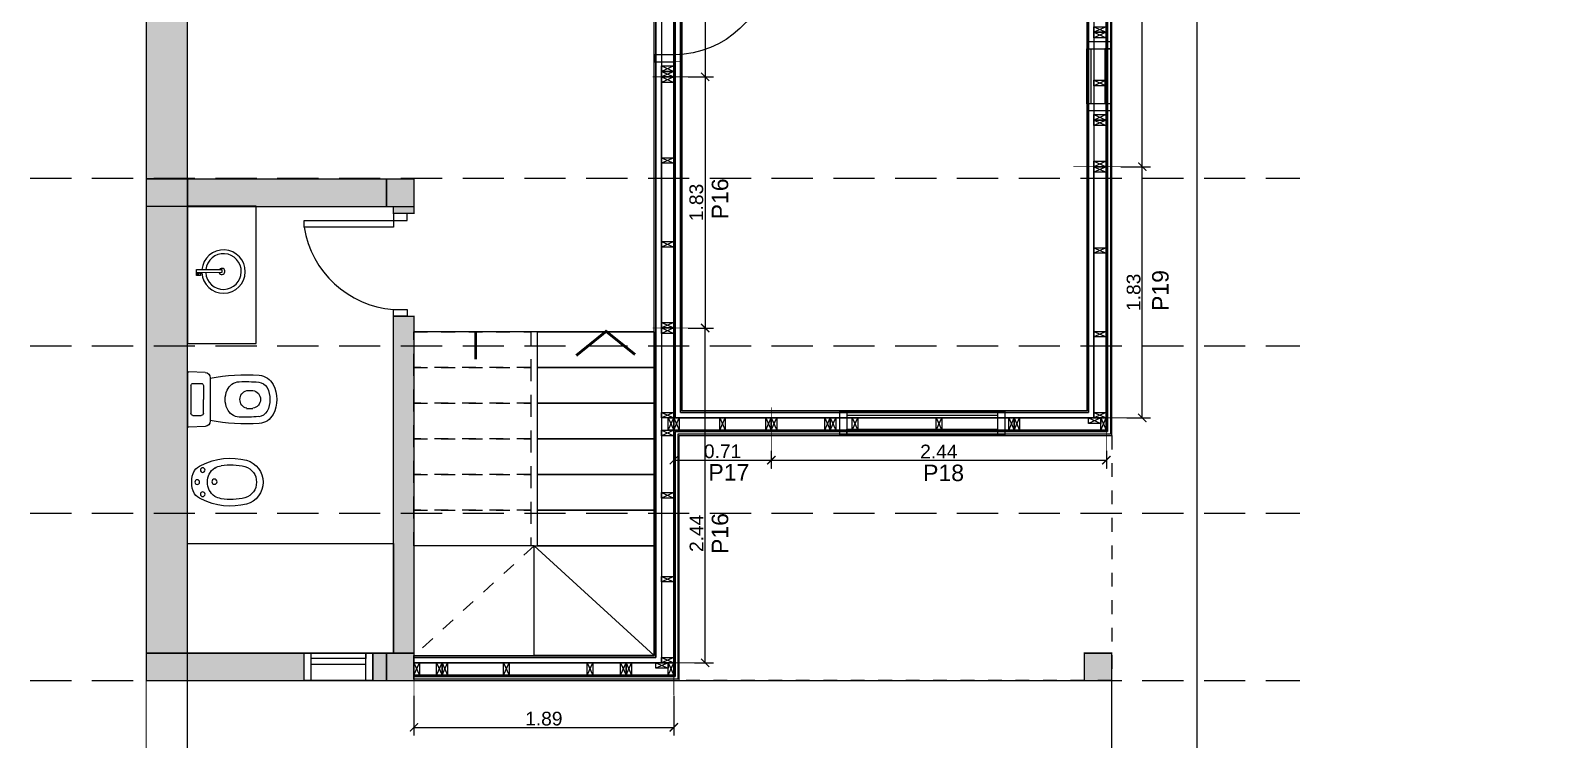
# Model space of a CAD drawing. Header units: millimetres. Extents: x 2924 to 3297, y 1496 to 1704.
# Drawn here: x 3250.46 to 3261.46, y 1618.09 to 1623.26 of the extents above; entities that cross this region are included whole.
import ezdxf

# ---------------------------------------------------------------- set-up
doc = ezdxf.new("R2010")
doc.units = ezdxf.units.MM
doc.header["$PDMODE"] = 35
doc.linetypes.add('CONTINUA', pattern=[200, 100, 100])
doc.linetypes.add('DASHED', pattern=[0.75, 0.5, -0.25])
doc.layers.get('Defpoints').update_dxf_attribs({"color": 230})
for name, color, linetype in [('P0-PROYECCION', 7, 'Continuous'), ('P1- OSB', 7, 'Continuous'), ('P1-CARPINTERIAS', 7, 'Continuous'), ('P1-COLUMNA HºAº', 7, 'Continuous'), ('P1-COTAS', 7, 'Continuous'), ('P1-DURLOK INTERIOR', 7, 'Continuous'), ('P1-ESTRUCTURAS', 7, 'Continuous'), ('P1-LISTON 2CM', 7, 'Continuous'), ('P1-LISTON 4CM', 7, 'Continuous'), ('P1-MAMPOSTERIA LADRILLO', 7, 'Continuous'), ('P1-MUROS', 7, 'Continuous'), ('P1-PANEL', 7, 'Continuous'), ('P1-PROYECCION', 7, 'Continuous'), ('P1-SANITARIOS', 7, 'Continuous'), ('P1-SOLADOS', 7, 'Continuous'), ('P1-SUPERBOARD', 7, 'Continuous'), ('P1-TEXTOS', 7, 'Continuous')]:
    doc.layers.add(name, color=color, linetype=linetype)
doc.styles.add('Arial02.5', font='arial.ttf', dxfattribs={"width": 0.8, "height": 0.025})
doc.styles.add('Arial10', font='arial.ttf', dxfattribs={"height": 0.1})
doc.dimstyles.new('COTA-1-50', dxfattribs={"dimtxt": 0.1, "dimasz": 0.06, "dimexe": 0.06, "dimexo": 0.15, "dimgap": 0.0125, "dimtad": 1, "dimzin": 0, "dimdsep": 46, "dimtxsty": 'Arial10', "dimblk1": 'ARCHTICK', "dimblk2": 'ARCHTICK', "dimsah": 1, "dimcen": 0.09, "dimclrd": 7, "dimclre": 7, "dimclrt": 7, "dimazin": 0, "dimtfac": 1, "dimtofl": 0, "dimtmove": 2, "dimatfit": 3, "dimldrblk": 'ARCHTICK', "dimfxl": 0, "dimtolj": 1, "dimtzin": 0, "dimarcsym": 0})

# ---------------------------------------------------------------- blocks, each defined once
blk = doc.blocks.new('A$C699B31DF')
at = {"color": 0}
for p, q in [((0.485, 0.359), (0.485, 0.045)), ((0.523, 0.399), (0.642, 0.404)), ((0.65, 0.396), (0.65, 0.008)), ((0.22, 0.267), (0.174, 0.267)), ((0.535, 0.303), (0.535, 0.202)), ((0.611, 0.318), (0.55, 0.318)), ((0.627, 0.303), (0.627, 0.101)), ((0.22, 0.137), (0.174, 0.137)), ((0.535, 0.101), (0.535, 0.202)), ((0.523, 0.005), (0.642, 0)), ((0.611, 0.086), (0.55, 0.086))]:
    blk.add_line(p, q, dxfattribs=at)
for centre, radius, start, end in [((0.138, 0.253), 0.125, 94.4928, 152.4143), ((0.228, -0.892), 1.274, 78.3437, 94.4928), ((0.228, -0.892), 1.224, 87.8575, 94.4928), ((0.269, 0.23), 0.101, 22.7679, 87.2928), ((0.525, 0.359), 0.04, 92.6026, 180), ((0.642, 0.396), 0.008, 0, 92.6026), ((0.235, 0.202), 0.235, 152.4143, 207.5857), ((0.235, 0.202), 0.185, 152.4143, 207.5857), ((0.138, 0.253), 0.075, 94.4928, 152.4143), ((0.184, 0.202), 0.0655, 98.137, 261.863), ((0.202, 0.202), 0.0671, 284.9254, 75.0746), ((0.202, 0.202), 0.174, 337.3386, 22.6614), ((0.55, 0.303), 0.0151, 90, 180), ((0.611, 0.303), 0.0151, 0, 90), ((0.138, 0.151), 0.075, 207.5857, 265.5072), ((0.269, 0.174), 0.101, 272.7072, 337.2321), ((0.138, 0.151), 0.125, 207.5857, 265.5072), ((0.228, 1.297), 1.274, 265.5072, 281.6563), ((0.228, 1.297), 1.224, 265.5072, 272.1425), ((0.525, 0.045), 0.04, 180, 267.3974), ((0.55, 0.101), 0.0151, 180, 270), ((0.611, 0.101), 0.0151, 270, 0), ((0.642, 0.008), 0.008, 267.3974, 0)]:
    blk.add_arc(centre, radius, start, end, dxfattribs=at)
blk = doc.blocks.new('A$C9e56f727')
at = {"color": 0}
for p, q in [((0.301, 0.069), (0.312, 0.085)), ((0.324, 0.053), (0.301, 0.069)), ((0.312, 0.085), (0.335, 0.069)), ((0.335, 0.069), (0.324, 0.053))]:
    blk.add_line(p, q, dxfattribs=at)
for points in [[(0.324, 0.053), (0.311, 0.034), (0.16, 0.138), (0.173, 0.157)], [(0.33, 0.062), (0.328, 0.059), (0.314, 0.069), (0.316, 0.072)]]:
    blk.add_lwpolyline(points, close=True, dxfattribs=at)
for centre, radius, start, end in [((0.158, 0.158), 0.158, 328.4255, 319.9745), ((0.158, 0.158), 0.13, 329.0576, 318.8141), ((0.167, 0.151), 0.0224, 348.282, 285.1805)]:
    blk.add_arc(centre, radius, start, end, dxfattribs=at)
blk = doc.blocks.new('A$Cc807aeb1')
at = {"color": 0}
for centre, radius in [((0.086, 0.44), 0.017), ((0.174, 0.48), 0.017), ((0.262, 0.44), 0.017), ((0.171, 0.354), 0.0189)]:
    blk.add_circle(centre, radius, dxfattribs=at)
for centre, radius, start, end in [((0.471, 0.236), 0.471, 153.1577, 194.2009), ((0.168, 0.4), 0.127, 128.1193, 157.7023), ((0.165, 0.372), 0.148, 86.2096, 120.184), ((0.184, 0.372), 0.148, 59.816, 93.7904), ((0.18, 0.4), 0.127, 22.2977, 51.8807), ((-0.122, 0.236), 0.471, 345.7991, 26.8423), ((0.2, 0.279), 0.148, 150.4552, 170.0091), ((0.174, 0.279), 0.127, 90, 144.912), ((0.174, 0.279), 0.127, 35.088, 90), ((0.149, 0.279), 0.148, 9.9909, 29.5448), ((0.471, 0.236), 0.423, 170.5935, 194.2009), ((-0.122, 0.236), 0.423, 345.7991, 9.4065), ((0.173, 0.165), 0.165, 195.7672, 270.493), ((0.173, 0.165), 0.117, 196.4302, 270.493), ((0.176, 0.165), 0.165, 269.507, 344.2328), ((0.176, 0.165), 0.117, 269.507, 343.5698)]:
    blk.add_arc(centre, radius, start, end, dxfattribs=at)
blk = doc.blocks.new('A$C43dd4c95')
at = {"color": 0}
blk.add_lwpolyline([(0.09, 0), (0.09, 2.345), (0, 2.345), (0, 0)], close=True, dxfattribs=at)
for points in [[(0.09, 2.345), (0.09, 2.305), (0, 2.305), (0, 2.345), (0.09, 2.345), (0, 2.305), (0, 2.345), (0.09, 2.305)], [(0.04, 2.215), (0, 2.215), (0, 2.305), (0.04, 2.305), (0.04, 2.215), (0, 2.305), (0.04, 2.305), (0, 2.215)], [(0.09, 2.215), (0.09, 2.175), (0, 2.175), (0, 2.215), (0.09, 2.215), (0, 2.175), (0, 2.215), (0.09, 2.175)], [(0.09, 2.175), (0.09, 2.135), (0, 2.135), (0, 2.175), (0.09, 2.175), (0, 2.135), (0, 2.175), (0.09, 2.135)], [(0.09, 2.135), (0.09, 2.095), (0, 2.095), (0, 2.135), (0.09, 2.135), (0, 2.095), (0, 2.135), (0.09, 2.095)], [(0.09, 1.235), (0.09, 1.195), (0, 1.195), (0, 1.235), (0.09, 1.235), (0, 1.195), (0, 1.235), (0.09, 1.195)], [(0.09, 1.195), (0.09, 1.155), (0, 1.155), (0, 1.195), (0.09, 1.195), (0, 1.155), (0, 1.195), (0.09, 1.155)], [(0.09, 1.065), (0.05, 1.065), (0.05, 1.155), (0.09, 1.155), (0.09, 1.065), (0.05, 1.155), (0.09, 1.155), (0.05, 1.065)], [(0.09, 1.065), (0.09, 1.025), (0, 1.025), (0, 1.065), (0.09, 1.065), (0, 1.025), (0, 1.065), (0.09, 1.025)], [(0.09, 1.02), (0.09, 0.98), (0, 0.98), (0, 1.02), (0.09, 1.02), (0, 0.98), (0, 1.02), (0.09, 0.98)], [(0.09, 0.98), (0.09, 0.94), (0, 0.94), (0, 0.98), (0.09, 0.98), (0, 0.94), (0, 0.98), (0.09, 0.94)], [(0.09, 0.08), (0.09, 0.04), (0, 0.04), (0, 0.08), (0.09, 0.08), (0, 0.04), (0, 0.08), (0.09, 0.04)], [(0.09, 0.04), (0.09, 0), (0, 0), (0, 0.04), (0.09, 0.04), (0, 0), (0, 0.04), (0.09, 0)]]:
    blk.add_lwpolyline(points, dxfattribs=at)
at = {"color": 8}
for points in [[(0.09, 1.85), (0.09, 1.81), (0, 1.81), (0, 1.85), (0.09, 1.85), (0, 1.81), (0, 1.85), (0.09, 1.81)], [(0.09, 0.63), (0.09, 0.59), (0, 0.59), (0, 0.63), (0.09, 0.63), (0, 0.59), (0, 0.63), (0.09, 0.59)]]:
    blk.add_lwpolyline(points, dxfattribs=at)
blk = doc.blocks.new('A$C5d69daeb')
at = {"color": 0}
blk.add_lwpolyline([(0.09, 1.83), (0.09, 0), (0, 0), (0, 1.83)], close=True, dxfattribs=at)
for points in [[(0.09, 1.83), (0.09, 1.79), (0, 1.79), (0, 1.83), (0.09, 1.83), (0, 1.79), (0, 1.83), (0.09, 1.79)], [(0.09, 1.24), (0.09, 1.2), (0, 1.2), (0, 1.24), (0.09, 1.24), (0, 1.2), (0, 1.24), (0.09, 1.2)], [(0.09, 0.63), (0.09, 0.59), (0, 0.59), (0, 0.63), (0.09, 0.63), (0, 0.59), (0, 0.63), (0.09, 0.59)], [(0.09, 0.04), (0.09, 0), (0, 0), (0, 0.04), (0.09, 0.04), (0, 0), (0, 0.04), (0.09, 0)]]:
    blk.add_lwpolyline(points, dxfattribs=at)
blk = doc.blocks.new('A$Cf0297c06')
at = {"color": 0}
for points in [[(0.09, 2.44), (0.09, 2.4), (0, 2.4), (0, 2.44), (0.09, 2.44), (0, 2.4), (0, 2.44), (0.09, 2.4)], [(0.09, 1.825), (0.09, 1.785), (0, 1.785), (0, 1.825), (0.09, 1.825), (0, 1.785), (0, 1.825), (0.09, 1.785)], [(0.05, 1.785), (0.09, 1.785), (0.09, 1.695), (0.05, 1.695), (0.05, 1.785), (0.09, 1.695), (0.05, 1.695), (0.09, 1.785)], [(0.09, 1.695), (0.09, 1.655), (0, 1.655), (0, 1.695), (0.09, 1.695), (0, 1.655), (0, 1.695), (0.09, 1.655)], [(0.09, 1.24), (0.09, 1.2), (0, 1.2), (0, 1.24), (0.09, 1.24), (0, 1.2), (0, 1.24), (0.09, 1.2)], [(0.09, 0.63), (0.09, 0.59), (0, 0.59), (0, 0.63), (0.09, 0.63), (0, 0.59), (0, 0.63), (0.09, 0.59)], [(0.09, 0.04), (0.09, 0), (0, 0), (0, 0.04), (0.09, 0.04), (0, 0), (0, 0.04), (0.09, 0)]]:
    blk.add_lwpolyline(points, dxfattribs=at)
blk.add_lwpolyline([(0.09, 0), (0.09, 2.44), (0, 2.44), (0, 0)], close=True, dxfattribs=at)
blk = doc.blocks.new('A$C3da6a753')
at = {"color": 0}
for points in [[(0, 0.09), (0.04, 0.09), (0.04, 0), (0, 0), (0, 0.09), (0.04, 0), (0, 0), (0.04, 0.09)], [(0.335, 0.09), (0.375, 0.09), (0.375, 0), (0.335, 0), (0.335, 0.09), (0.375, 0), (0.335, 0), (0.375, 0.09)], [(0.67, 0.09), (0.71, 0.09), (0.71, 0), (0.67, 0), (0.67, 0.09), (0.71, 0), (0.67, 0), (0.71, 0.09)]]:
    blk.add_lwpolyline(points, dxfattribs=at)
blk.add_lwpolyline([(0, 0.09), (0.71, 0.09), (0.71, 0), (0, 0)], close=True, dxfattribs=at)
blk = doc.blocks.new('A$C9cc9e96f')
at = {"color": 0}
for points in [[(0, 0.09), (0.04, 0.09), (0.04, 0), (0, 0), (0, 0.09), (0.04, 0), (0, 0), (0.04, 0.09)], [(0.39, 0.09), (0.43, 0.09), (0.43, 0), (0.39, 0), (0.39, 0.09), (0.43, 0), (0.39, 0), (0.43, 0.09)], [(0.43, 0.09), (0.47, 0.09), (0.47, 0), (0.43, 0), (0.43, 0.09), (0.47, 0), (0.43, 0), (0.47, 0.09)], [(1.729, 0.09), (1.769, 0.09), (1.769, 0), (1.729, 0), (1.729, 0.09), (1.769, 0), (1.729, 0), (1.769, 0.09)], [(1.769, 0.09), (1.809, 0.09), (1.809, 0), (1.769, 0), (1.769, 0.09), (1.809, 0), (1.769, 0), (1.809, 0.09)], [(2.4, 0.09), (2.4, 0.05), (2.31, 0.05), (2.31, 0.09), (2.4, 0.09), (2.31, 0.05), (2.31, 0.09), (2.4, 0.05)], [(2.4, 0.09), (2.44, 0.09), (2.44, 0), (2.4, 0), (2.4, 0.09), (2.44, 0), (2.4, 0), (2.44, 0.09)]]:
    blk.add_lwpolyline(points, dxfattribs=at)
blk.add_lwpolyline([(0, 0.09), (2.44, 0.09), (2.44, 0), (0, 0)], close=True, dxfattribs=at)
at = {"color": 8}
for points in [[(0.59, 0.09), (0.63, 0.09), (0.63, 0), (0.59, 0), (0.59, 0.09), (0.63, 0), (0.59, 0), (0.63, 0.09)], [(1.202, 0.09), (1.242, 0.09), (1.242, 0), (1.202, 0), (1.202, 0.09), (1.242, 0), (1.202, 0), (1.242, 0.09)]]:
    blk.add_lwpolyline(points, dxfattribs=at)
blk = doc.blocks.new('A$Ce3189523')
at = {"color": 0}
blk.add_lwpolyline([(0, 0), (0, 1.83), (0.09, 1.83), (0.09, 0)], close=True, dxfattribs=at)
for points in [[(0.09, 1.83), (0.09, 1.79), (0, 1.79), (0, 1.83), (0.09, 1.83), (0, 1.79), (0, 1.83), (0.09, 1.79)], [(0.09, 1.24), (0.09, 1.2), (0, 1.2), (0, 1.24), (0.09, 1.24), (0, 1.2), (0, 1.24), (0.09, 1.2)], [(0.09, 0.63), (0.09, 0.59), (0, 0.59), (0, 0.63), (0.09, 0.63), (0, 0.59), (0, 0.63), (0.09, 0.59)], [(0.09, 0.04), (0.09, 0), (0, 0), (0, 0.04), (0.09, 0.04), (0, 0), (0, 0.04), (0.09, 0)]]:
    blk.add_lwpolyline(points, dxfattribs=at)
blk = doc.blocks.new('A$C49294ef6')
at = {"color": 0}
for points in [[(0.09, 2.44), (0.09, 2.4), (0, 2.4), (0, 2.44), (0.09, 2.44), (0, 2.4), (0, 2.44), (0.09, 2.4)], [(0.09, 1.85), (0.09, 1.81), (0, 1.81), (0, 1.85), (0.09, 1.85), (0, 1.81), (0, 1.85), (0.09, 1.81)], [(0.04, 1.72), (0, 1.72), (0, 1.81), (0.04, 1.81), (0.04, 1.72), (0, 1.81), (0.04, 1.81), (0, 1.72)], [(0.09, 1.72), (0.09, 1.68), (0, 1.68), (0, 1.72), (0.09, 1.72), (0, 1.68), (0, 1.72), (0.09, 1.68)], [(0.09, 1.24), (0.09, 1.2), (0, 1.2), (0, 1.24), (0.09, 1.24), (0, 1.2), (0, 1.24), (0.09, 1.2)], [(0.09, 1.02), (0.09, 0.98), (0, 0.98), (0, 1.02), (0.09, 1.02), (0, 0.98), (0, 1.02), (0.09, 0.98)], [(0.09, 0.98), (0.09, 0.94), (0, 0.94), (0, 0.98), (0.09, 0.98), (0, 0.94), (0, 0.98), (0.09, 0.94)], [(0.09, 0.38), (0.09, 0.34), (0, 0.34), (0, 0.38), (0.09, 0.38), (0, 0.34), (0, 0.38), (0.09, 0.34)], [(0.09, 0.34), (0.09, 0.3), (0, 0.3), (0, 0.34), (0.09, 0.34), (0, 0.3), (0, 0.34), (0.09, 0.3)], [(0.09, 0.04), (0.09, 0), (0, 0), (0, 0.04), (0.09, 0.04), (0, 0), (0, 0.04), (0.09, 0)]]:
    blk.add_lwpolyline(points, dxfattribs=at)
blk.add_lwpolyline([(0, 2.44), (0, 0), (0.09, 0), (0.09, 2.44)], close=True, dxfattribs=at)
at = {"color": 8}
blk.add_lwpolyline([(0.09, 0.63), (0.09, 0.59), (0, 0.59), (0, 0.63), (0.09, 0.63), (0, 0.59), (0, 0.63), (0.09, 0.59)], dxfattribs=at)
blk = doc.blocks.new('A$Cdd1353d3')
at = {"color": 0}
for points in [[(0, 0.09), (0.04, 0.09), (0.04, 0), (0, 0), (0, 0.09), (0.04, 0), (0, 0), (0.04, 0.09)], [(0.165, 0.09), (0.205, 0.09), (0.205, 0), (0.165, 0), (0.165, 0.09), (0.205, 0), (0.165, 0), (0.205, 0.09)], [(0.205, 0.09), (0.245, 0.09), (0.245, 0), (0.205, 0), (0.205, 0.09), (0.245, 0), (0.205, 0), (0.245, 0.09)], [(1.505, 0.09), (1.545, 0.09), (1.545, 0), (1.505, 0), (1.505, 0.09), (1.545, 0), (1.505, 0), (1.545, 0.09)], [(1.545, 0.09), (1.585, 0.09), (1.585, 0), (1.545, 0), (1.545, 0.09), (1.585, 0), (1.545, 0), (1.585, 0.09)], [(1.8525, 0.09), (1.8525, 0.05), (1.7625, 0.05), (1.7625, 0.09), (1.8525, 0.09), (1.7625, 0.05), (1.7625, 0.09), (1.8525, 0.05)], [(1.8525, 0.09), (1.8925, 0.09), (1.8925, 0), (1.8525, 0), (1.8525, 0.09), (1.8925, 0), (1.8525, 0), (1.8925, 0.09)]]:
    blk.add_lwpolyline(points, dxfattribs=at)
blk.add_lwpolyline([(0, 0.09), (1.8925, 0.09), (1.8925, 0), (0, 0)], close=True, dxfattribs=at)
at = {"color": 8}
for points in [[(0.6525, 0.09), (0.6925, 0.09), (0.6925, 0), (0.6525, 0), (0.6525, 0.09), (0.6925, 0), (0.6525, 0), (0.6925, 0.09)], [(1.2625, 0.09), (1.3025, 0.09), (1.3025, 0), (1.2625, 0), (1.2625, 0.09), (1.3025, 0), (1.2625, 0), (1.3025, 0.09)]]:
    blk.add_lwpolyline(points, dxfattribs=at)
blk = doc.blocks.new('_ARCHTICK')
at = {"color": 0, "linetype": 'ByBlock', "const_width": 0.15}
blk.add_lwpolyline([(-0.5, -0.5), (0.5, 0.5)], dxfattribs=at)
blk = doc.blocks.new('*D124')
at = {"layer": 'Defpoints', "color": 0, "transparency": 16777216}
for p in [(3253.256, 1618.561), (3255.149, 1618.561), (3255.149, 1618.181)]:
    blk.add_point(p, dxfattribs=at)
at = {"layer": 'P1-COTAS', "color": 7, "lineweight": -2, "transparency": 16777216}
for p, q in [((3253.256, 1618.411), (3253.256, 1618.121)), ((3255.149, 1618.411), (3255.149, 1618.121)), ((3253.256, 1618.181), (3255.149, 1618.181))]:
    blk.add_line(p, q, dxfattribs=at)
at = {"layer": 'P1-COTAS', "color": 7, "lineweight": -2, "transparency": 16777216, "xscale": 0.06, "yscale": 0.06, "zscale": 0.06, "rotation": 180}
blk.add_blockref('_ARCHTICK', (3253.256, 1618.181), dxfattribs=at)
at = {"layer": 'P1-COTAS', "color": 7, "lineweight": -2, "transparency": 16777216, "xscale": 0.06, "yscale": 0.06, "zscale": 0.06}
blk.add_blockref('_ARCHTICK', (3255.149, 1618.181), dxfattribs=at)
at = {"layer": 'P1-COTAS', "color": 7, "transparency": 16777216, "insert": (3254.202, 1618.244), "char_height": 0.1, "attachment_point": 5, "style": 'Arial10'}
blk.add_mtext('\\A1;1.89', dxfattribs=at)
blk = doc.blocks.new('*D125')
at = {"layer": 'Defpoints', "color": 0, "transparency": 16777216}
for p in [(3255.149, 1621.091), (3255.377, 1621.091), (3255.149, 1618.651)]:
    blk.add_point(p, dxfattribs=at)
at = {"layer": 'P1-COTAS', "color": 7, "lineweight": -2, "transparency": 16777216}
for p, q in [((3255.299, 1621.091), (3255.437, 1621.091)), ((3255.377, 1618.651), (3255.377, 1621.091)), ((3255.299, 1618.651), (3255.437, 1618.651))]:
    blk.add_line(p, q, dxfattribs=at)
at = {"layer": 'P1-COTAS', "color": 7, "lineweight": -2, "transparency": 16777216, "xscale": 0.06, "yscale": 0.06, "zscale": 0.06}
for p, rotation in [((3255.377, 1621.091), 90), ((3255.377, 1618.651), 270)]:
    blk.add_blockref('_ARCHTICK', p, dxfattribs=dict(at, rotation=rotation))
at = {"layer": 'P1-COTAS', "color": 7, "transparency": 16777216, "insert": (3255.314, 1619.595), "char_height": 0.1, "attachment_point": 5, "rotation": 90, "style": 'Arial10'}
blk.add_mtext('\\A1;2.44', dxfattribs=at)
blk = doc.blocks.new('*D126')
at = {"layer": 'Defpoints', "color": 0, "transparency": 16777216}
for p in [(3255.149, 1620.346), (3255.859, 1620.346), (3255.859, 1620.128)]:
    blk.add_point(p, dxfattribs=at)
at = {"layer": 'P1-COTAS', "color": 7, "lineweight": -2, "transparency": 16777216}
for p, q in [((3255.149, 1620.196), (3255.149, 1620.068)), ((3255.859, 1620.196), (3255.859, 1620.068)), ((3255.149, 1620.128), (3255.859, 1620.128))]:
    blk.add_line(p, q, dxfattribs=at)
at = {"layer": 'P1-COTAS', "color": 7, "lineweight": -2, "transparency": 16777216, "xscale": 0.06, "yscale": 0.06, "zscale": 0.06, "rotation": 180}
blk.add_blockref('_ARCHTICK', (3255.149, 1620.128), dxfattribs=at)
at = {"layer": 'P1-COTAS', "color": 7, "lineweight": -2, "transparency": 16777216, "xscale": 0.06, "yscale": 0.06, "zscale": 0.06}
blk.add_blockref('_ARCHTICK', (3255.859, 1620.128), dxfattribs=at)
at = {"layer": 'P1-COTAS', "color": 7, "transparency": 16777216, "insert": (3255.504, 1620.192), "char_height": 0.1, "attachment_point": 5, "style": 'Arial10'}
blk.add_mtext('\\A1;0.71', dxfattribs=at)
blk = doc.blocks.new('*D114')
at = {"layer": 'Defpoints', "color": 0, "transparency": 16777216}
for p in [(3255.859, 1620.346), (3258.299, 1620.346), (3258.299, 1620.128)]:
    blk.add_point(p, dxfattribs=at)
at = {"layer": 'P1-COTAS', "color": 7, "lineweight": -2, "transparency": 16777216}
for p, q in [((3255.859, 1620.196), (3255.859, 1620.068)), ((3258.299, 1620.196), (3258.299, 1620.068)), ((3255.859, 1620.128), (3258.299, 1620.128))]:
    blk.add_line(p, q, dxfattribs=at)
at = {"layer": 'P1-COTAS', "color": 7, "lineweight": -2, "transparency": 16777216, "xscale": 0.06, "yscale": 0.06, "zscale": 0.06, "rotation": 180}
blk.add_blockref('_ARCHTICK', (3255.859, 1620.128), dxfattribs=at)
at = {"layer": 'P1-COTAS', "color": 7, "lineweight": -2, "transparency": 16777216, "xscale": 0.06, "yscale": 0.06, "zscale": 0.06}
blk.add_blockref('_ARCHTICK', (3258.299, 1620.128), dxfattribs=at)
at = {"layer": 'P1-COTAS', "color": 7, "transparency": 16777216, "insert": (3257.079, 1620.191), "char_height": 0.1, "attachment_point": 5, "style": 'Arial10'}
blk.add_mtext('\\A1;2.44', dxfattribs=at)
blk = doc.blocks.new('*D115')
at = {"layer": 'Defpoints', "color": 0, "transparency": 16777216}
for p in [(3258.254, 1622.266), (3258.561, 1622.266), (3258.299, 1620.436)]:
    blk.add_point(p, dxfattribs=at)
at = {"layer": 'P1-COTAS', "color": 7, "lineweight": -2, "transparency": 16777216}
for p, q in [((3258.404, 1622.266), (3258.621, 1622.266)), ((3258.561, 1620.436), (3258.561, 1622.266)), ((3258.449, 1620.436), (3258.621, 1620.436))]:
    blk.add_line(p, q, dxfattribs=at)
at = {"layer": 'P1-COTAS', "color": 7, "lineweight": -2, "transparency": 16777216, "xscale": 0.06, "yscale": 0.06, "zscale": 0.06}
for p, rotation in [((3258.561, 1622.266), 90), ((3258.561, 1620.436), 270)]:
    blk.add_blockref('_ARCHTICK', p, dxfattribs=dict(at, rotation=rotation))
at = {"layer": 'P1-COTAS', "color": 7, "transparency": 16777216, "insert": (3258.498, 1621.351), "char_height": 0.1, "attachment_point": 5, "rotation": 90, "style": 'Arial10'}
blk.add_mtext('\\A1;1.83', dxfattribs=at)
blk = doc.blocks.new('*D116')
at = {"layer": 'Defpoints', "color": 0, "transparency": 16777216}
for p in [(3258.254, 1624.706), (3258.561, 1624.706), (3258.254, 1622.266)]:
    blk.add_point(p, dxfattribs=at)
at = {"layer": 'P1-COTAS', "color": 7, "lineweight": -2, "transparency": 16777216}
for p, q in [((3258.404, 1624.706), (3258.621, 1624.706)), ((3258.561, 1622.266), (3258.561, 1624.706)), ((3258.404, 1622.266), (3258.621, 1622.266))]:
    blk.add_line(p, q, dxfattribs=at)
at = {"layer": 'P1-COTAS', "color": 7, "lineweight": -2, "transparency": 16777216, "xscale": 0.06, "yscale": 0.06, "zscale": 0.06}
for p, rotation in [((3258.561, 1624.706), 90), ((3258.561, 1622.266), 270)]:
    blk.add_blockref('_ARCHTICK', p, dxfattribs=dict(at, rotation=rotation))
at = {"layer": 'P1-COTAS', "color": 7, "transparency": 16777216, "insert": (3258.499, 1623.486), "char_height": 0.1, "attachment_point": 5, "rotation": 90, "style": 'Arial10'}
blk.add_mtext('\\A1;2.44', dxfattribs=at)
blk = doc.blocks.new('*D135')
at = {"layer": 'Defpoints', "color": 0, "transparency": 16777216}
for p in [(3255.104, 1625.266), (3255.104, 1622.921), (3255.377, 1622.921)]:
    blk.add_point(p, dxfattribs=at)
at = {"layer": 'P1-COTAS', "color": 7, "lineweight": -2, "transparency": 16777216}
for p, q in [((3255.254, 1625.266), (3255.437, 1625.266)), ((3255.377, 1625.266), (3255.377, 1622.921)), ((3255.254, 1622.921), (3255.437, 1622.921))]:
    blk.add_line(p, q, dxfattribs=at)
at = {"layer": 'P1-COTAS', "color": 7, "lineweight": -2, "transparency": 16777216, "xscale": 0.06, "yscale": 0.06, "zscale": 0.06}
for p, rotation in [((3255.377, 1625.266), 90), ((3255.377, 1622.921), 270)]:
    blk.add_blockref('_ARCHTICK', p, dxfattribs=dict(at, rotation=rotation))
at = {"layer": 'P1-COTAS', "color": 7, "transparency": 16777216, "insert": (3255.313, 1624.527), "char_height": 0.1, "attachment_point": 5, "rotation": 90, "style": 'Arial10'}
blk.add_mtext('\\A1;2.34', dxfattribs=at)
blk = doc.blocks.new('*D136')
at = {"layer": 'Defpoints', "color": 0, "transparency": 16777216}
for p in [(3255.104, 1622.921), (3255.104, 1621.091), (3255.377, 1621.091)]:
    blk.add_point(p, dxfattribs=at)
at = {"layer": 'P1-COTAS', "color": 7, "lineweight": -2, "transparency": 16777216}
for p, q in [((3255.254, 1622.921), (3255.437, 1622.921)), ((3255.377, 1622.921), (3255.377, 1621.091)), ((3255.254, 1621.091), (3255.437, 1621.091))]:
    blk.add_line(p, q, dxfattribs=at)
at = {"layer": 'P1-COTAS', "color": 7, "lineweight": -2, "transparency": 16777216, "xscale": 0.06, "yscale": 0.06, "zscale": 0.06}
for p, rotation in [((3255.377, 1622.921), 90), ((3255.377, 1621.091), 270)]:
    blk.add_blockref('_ARCHTICK', p, dxfattribs=dict(at, rotation=rotation))
at = {"layer": 'P1-COTAS', "color": 7, "transparency": 16777216, "insert": (3255.313, 1622.006), "char_height": 0.1, "attachment_point": 5, "rotation": 90, "style": 'Arial10'}
blk.add_mtext('\\A1;1.83', dxfattribs=at)

msp = doc.modelspace()

# ---------------------------------------------------------------- hatches: boundary and pattern name
at = {"layer": 'P1-COLUMNA HºAº'}
h = msp.add_hatch(color=8, dxfattribs=at)
h.dxf.hatch_style = 1
h.paths.add_polyline_path([(3251.6061, 1622.1781), (3251.6061, 1621.9781), (3251.3061, 1621.9781), (3251.3061, 1622.1781)])
h = msp.add_hatch(color=8, dxfattribs=at)
h.dxf.hatch_style = 1
h.paths.add_polyline_path([(3253.0561, 1622.1761), (3253.2561, 1622.1761), (3253.2561, 1621.9761), (3253.0561, 1621.9761)])
h = msp.add_hatch(color=8, dxfattribs=at)
h.dxf.hatch_style = 1
h.paths.add_polyline_path([(3251.6061, 1618.7216), (3251.6061, 1618.5216), (3251.3061, 1618.5216), (3251.3061, 1618.7216)])
h = msp.add_hatch(color=8, dxfattribs=at)
h.dxf.hatch_style = 1
h.paths.add_polyline_path([(3253.0562, 1618.5216), (3253.2562, 1618.5216), (3253.2562, 1618.7216), (3253.0561, 1618.7216)])
h = msp.add_hatch(color=8, dxfattribs=at)
h.dxf.hatch_style = 1
h.paths.add_polyline_path([(3258.138, 1618.7216), (3258.338, 1618.7216), (3258.338, 1618.5216), (3258.138, 1618.5216)])
at = {"layer": 'P1-MAMPOSTERIA LADRILLO', "true_color": 0xcc2427}
h = msp.add_hatch(color=242, dxfattribs=at)
h.dxf.hatch_style = 1
h.paths.add_polyline_path([(3251.3062, 1618.5216), (3251.3061, 1628.3646), (3251.6062, 1628.3646), (3251.6062, 1618.5216)])
h = msp.add_hatch(color=242, dxfattribs=at)
h.dxf.hatch_style = 1
h.paths.add_polyline_path([(3251.6069, 1621.9761), (3253.0561, 1621.9761), (3253.0561, 1622.1761), (3251.6069, 1622.1761)])
h = msp.add_hatch(color=242, dxfattribs=at)
h.dxf.hatch_style = 1
h.paths.add_polyline_path([(3253.1061, 1621.9261), (3253.2561, 1621.9261), (3253.2561, 1621.9761), (3253.1061, 1621.9761)])
h = msp.add_hatch(color=242, dxfattribs=at)
h.dxf.hatch_style = 1
h.paths.add_polyline_path([(3253.2562, 1618.5216), (3252.9561, 1618.5216), (3252.9561, 1618.7216), (3253.1062, 1618.7216), (3253.1061, 1621.1761), (3253.2562, 1621.1761)])
h = msp.add_hatch(color=242, dxfattribs=at)
h.dxf.hatch_style = 1
h.paths.add_polyline_path([(3251.6062, 1618.5216), (3252.4561, 1618.5216), (3252.4561, 1618.7216), (3251.6061, 1618.7216)])

# ---------------------------------------------------------------- linework, layer by layer
at = {"layer": 'P0-PROYECCION', "linetype": 'CONTINUA', "ltscale": 0.3, "const_width": 0.01}
msp.add_lwpolyline([(3255.1882, 1618.5216), (3258.3379, 1618.5216), (3258.3379, 1612.5216), (3258.3379, 1612.5216), (3251.6057, 1612.5216)], dxfattribs=at)
at = {"layer": 'P1- OSB'}
for points in [[(3253.2562, 1618.5516), (3253.2562, 1618.5611), (3255.1487, 1618.5611), (3255.1487, 1620.3461), (3258.2987, 1620.3461), (3258.2986, 1628.3211), (3251.6061, 1628.3211), (3251.6062, 1628.3306), (3258.3082, 1628.3306), (3258.3082, 1620.3366), (3255.1582, 1620.3366), (3255.1582, 1618.5516)], [(3255.1582, 1620.4361), (3255.1487, 1620.4361), (3255.1487, 1623.9861), (3258.2087, 1623.9861), (3258.2087, 1623.9766), (3255.1582, 1623.9766)]]:
    msp.add_lwpolyline(points, close=True, dxfattribs=at)
at = {"layer": 'P1-CARPINTERIAS', "color": 8, "linetype": 'CONTINUA'}
for points in [[(3255.8565, 1623.7313), (3255.8565, 1623.7811), (3255.0065, 1623.7811), (3255.0065, 1623.8311), (3255.1565, 1623.8311), (3255.1565, 1623.7311), (3255.8565, 1623.7313, -0.3805687), (3255.1565, 1623.0811), (3255.0065, 1623.0811), (3255.0065, 1623.0311), (3255.1565, 1623.0311), (3255.1565, 1623.0811)], [(3252.4561, 1621.8256), (3252.4561, 1621.8755), (3253.2061, 1621.8755), (3253.2061, 1621.9255), (3253.1061, 1621.9255), (3253.1061, 1621.8255), (3252.4561, 1621.8256, 0.3456514), (3253.1061, 1621.2261), (3253.2061, 1621.2261), (3253.2061, 1621.1761), (3253.1061, 1621.1761), (3253.1061, 1621.2261)]]:
    msp.add_lwpolyline(points, format="xyb", dxfattribs=at)
at = {"layer": 'P1-CARPINTERIAS', "linetype": 'CONTINUA'}
for points in [[(3258.3381, 1622.6756), (3258.3381, 1623.1756), (3258.1562, 1623.1756), (3258.1561, 1622.6756), (3258.3381, 1622.6756), (3258.3381, 1622.7256), (3258.1562, 1622.7256), (3258.1562, 1623.1256), (3258.3381, 1623.1256), (3258.2881, 1623.1256), (3258.2881, 1622.7256), (3258.1881, 1622.7256), (3258.1881, 1623.1256)], [(3257.5593, 1620.3066), (3256.3587, 1620.3066), (3256.3587, 1620.4886), (3257.5587, 1620.4886), (3257.5593, 1620.3066), (3257.5087, 1620.3066), (3257.5087, 1620.4886), (3256.4093, 1620.4886), (3256.4093, 1620.3066), (3256.4093, 1620.3546), (3257.5087, 1620.3546), (3257.5087, 1620.4546), (3256.4093, 1620.4546)]]:
    msp.add_lwpolyline(points, dxfattribs=at)
at = {"layer": 'P1-CARPINTERIAS', "color": 0, "linetype": 'CONTINUA'}
msp.add_lwpolyline([(3252.4562, 1618.7216), (3252.9562, 1618.7216), (3252.9562, 1618.5216), (3252.4562, 1618.5216), (3252.4562, 1618.7216), (3252.5062, 1618.7216), (3252.5062, 1618.5216), (3252.9062, 1618.5216), (3252.9062, 1618.7216), (3252.9062, 1618.6816), (3252.5062, 1618.6816), (3252.5062, 1618.6416), (3252.9062, 1618.6416)], dxfattribs=at)
at = {"layer": 'P1-COLUMNA HºAº', "const_width": 0.01}
for points in [[(3251.6061, 1622.1781), (3251.6061, 1621.9781), (3251.3061, 1621.9781), (3251.3061, 1622.1781)], [(3253.0561, 1622.1761), (3253.2561, 1622.1761), (3253.2561, 1621.9761), (3253.0561, 1621.9761)], [(3251.6061, 1618.7216), (3251.6061, 1618.5216), (3251.3061, 1618.5216), (3251.3061, 1618.7216)], [(3253.0562, 1618.5216), (3253.2562, 1618.5216), (3253.2562, 1618.7216), (3253.0561, 1618.7216)], [(3258.138, 1618.7216), (3258.338, 1618.7216), (3258.338, 1618.5216), (3258.138, 1618.5216)]]:
    msp.add_lwpolyline(points, close=True, dxfattribs=at)
at = {"layer": 'P1-DURLOK INTERIOR'}
for points in [[(3253.2562, 1618.6911), (3253.2562, 1618.7036), (3255.0062, 1618.7036), (3255.0062, 1625.1236), (3253.881, 1625.1236), (3253.881, 1623.9336), (3251.6061, 1623.9336), (3251.6061, 1623.9461), (3253.8685, 1623.9461), (3253.8685, 1625.1361), (3255.0187, 1625.1361), (3255.0187, 1618.6911)], [(3258.1687, 1623.9766), (3258.1687, 1620.4761), (3255.1982, 1620.4761), (3255.1982, 1623.9766)], [(3258.1562, 1623.9641), (3258.1562, 1620.4886), (3255.2107, 1620.4886), (3255.2107, 1623.9641)]]:
    msp.add_lwpolyline(points, close=True, dxfattribs=at)
at = {"layer": 'P1-ESTRUCTURAS', "color": 8, "linetype": 'DASHED', "ltscale": 0.6}
for points in [[(3250.461, 1622.1821), (3259.7088, 1622.1821)], [(3250.461, 1620.9621), (3259.7088, 1620.9621)], [(3250.461, 1619.7421), (3259.7088, 1619.7421)], [(3250.461, 1618.5216), (3259.7088, 1618.5216)]]:
    msp.add_lwpolyline(points, dxfattribs=at)
at = {"layer": 'P1-LISTON 2CM'}
msp.add_lwpolyline([(3253.2562, 1618.5316), (3253.2562, 1618.5516), (3255.1582, 1618.5516), (3255.1582, 1620.3366), (3258.3082, 1620.3366), (3258.3082, 1628.3306), (3251.6061, 1628.3306), (3251.6062, 1628.3506), (3258.3282, 1628.3506), (3258.3282, 1620.3166), (3255.1782, 1620.3166), (3255.1782, 1618.5316)], close=True, dxfattribs=at)
at = {"layer": 'P1-LISTON 4CM'}
for points in [[(3253.2562, 1618.6511), (3253.2562, 1618.6911), (3255.0187, 1618.6911), (3255.0187, 1625.1361), (3255.0587, 1625.1361), (3255.0587, 1618.6511)], [(3255.1582, 1620.4361), (3255.1582, 1623.9766), (3255.1982, 1623.9766), (3255.1982, 1620.4761), (3258.1687, 1620.4761), (3258.1687, 1623.9766), (3258.2087, 1623.9766), (3258.2087, 1620.4361)]]:
    msp.add_lwpolyline(points, close=True, dxfattribs=at)
at = {"layer": 'P1-MAMPOSTERIA LADRILLO'}
for points, const_width in [([(3251.3062, 1618.5216), (3251.3061, 1628.3646), (3251.6062, 1628.3646), (3251.6062, 1618.5216)], 0.01), ([(3253.1061, 1621.9261), (3253.2561, 1621.9261), (3253.2561, 1621.9761), (3253.1061, 1621.9761)], 0.01), ([(3253.2562, 1618.5216), (3252.9561, 1618.5216), (3252.9561, 1618.7216), (3253.1062, 1618.7216), (3253.1061, 1621.1761), (3253.2562, 1621.1761)], 0.01), ([(3251.6057, 1618.5216), (3251.3061, 1618.5216), (3251.3061, 1612.5216), (3251.6057, 1612.5216)], 0.008)]:
    msp.add_lwpolyline(points, close=True, dxfattribs=dict(at, const_width=const_width))
at = {"layer": 'P1-MAMPOSTERIA LADRILLO', "color": 5, "const_width": 0.006}
for points in [[(3254.9937, 1622.9211), (3255.36, 1622.9211)], [(3258.0584, 1622.2661), (3258.555, 1622.2661)], [(3254.9937, 1621.0911), (3255.36, 1621.0911)], [(3255.1487, 1620.0627), (3255.1487, 1620.5124)], [(3255.8587, 1620.0627), (3255.8587, 1620.5124)], [(3258.2987, 1620.0627), (3258.2987, 1620.5124)], [(3258.1589, 1620.4361), (3258.555, 1620.4361)], [(3253.2562, 1618.399), (3253.2562, 1618.7274)], [(3255.1487, 1618.4143), (3255.1487, 1618.7274)], [(3255.008, 1618.6511), (3255.3368, 1618.6511)]]:
    msp.add_lwpolyline(points, dxfattribs=at)
at = {"layer": 'P1-MAMPOSTERIA LADRILLO', "const_width": 0.01}
for points in [[(3251.6069, 1621.9761), (3253.0561, 1621.9761), (3253.0561, 1622.1761), (3251.6069, 1622.1761), (3251.6069, 1621.9761)], [(3251.6062, 1618.5216), (3252.4561, 1618.5216), (3252.4561, 1618.7216), (3251.6061, 1618.7216), (3251.6062, 1618.5216)]]:
    msp.add_lwpolyline(points, dxfattribs=at)
at = {"layer": 'P1-MUROS', "const_width": 0.005}
for points in [[(3258.3381, 1624.8161), (3258.3382, 1623.1756), (3258.1562, 1623.1756), (3258.1561, 1624.8161)], [(3256.3587, 1620.4911), (3256.3587, 1620.3066), (3255.1882, 1620.3066), (3255.1882, 1618.5216), (3253.2562, 1618.5216), (3253.2562, 1618.7036), (3255.0062, 1618.7036), (3255.0065, 1623.0311), (3255.2107, 1623.0311), (3255.2107, 1620.4886)], [(3258.3381, 1622.6756), (3258.1561, 1622.6756), (3258.1561, 1620.4886), (3257.5587, 1620.4886), (3257.5587, 1620.3066), (3258.3381, 1620.3066)]]:
    msp.add_lwpolyline(points, close=True, dxfattribs=at)
at = {"layer": 'P1-MUROS', "linetype": 'DASHED', "ltscale": 0.2}
for points in [[(3253.2553, 1620.8036), (3253.2553, 1621.0636), (3254.1062, 1621.0636), (3254.1062, 1620.8036)], [(3253.2553, 1620.5436), (3253.2553, 1620.8036), (3254.1062, 1620.8036), (3254.1062, 1620.5436)], [(3253.2553, 1620.2836), (3253.2553, 1620.5436), (3254.1062, 1620.5436), (3254.1062, 1620.2836)], [(3253.2553, 1620.0236), (3253.2553, 1620.2836), (3254.1062, 1620.2836), (3254.1062, 1620.0236)], [(3253.2553, 1619.7636), (3253.2553, 1620.0236), (3254.1062, 1620.0236), (3254.1062, 1619.7636)], [(3253.2553, 1619.5036), (3253.2553, 1619.7636), (3254.1062, 1619.7636), (3254.1062, 1619.5036)]]:
    msp.add_lwpolyline(points, close=True, dxfattribs=at)
at = {"layer": 'P1-MUROS'}
msp.add_lwpolyline([(3255.0062, 1621.0636), (3253.2553, 1621.0636)], dxfattribs=at)
msp.add_lwpolyline([(3253.7059, 1621.0656, 0.02, 0.02, 0), (3253.7059, 1620.8634, 0, 0, 0), (3253.7059, 1619.0485, 0, 0, 0), (3254.6586, 1619.0485, 0, 0, 0), (3254.6557, 1621.0666, 0.02, 0.02, 0), (3254.8664, 1620.8977, 0.02, 0.02, 0), (3254.6557, 1621.0666, 0.02, 0.02, 0), (3254.4383, 1620.8907, 0.02, 0.02, 0)], format="xyseb", dxfattribs=at)
at = {"layer": 'P1-MUROS', "linetype": 'Continuous', "ltscale": 0.1}
for points in [[(3255.0062, 1621.0636), (3255.0062, 1620.8036), (3254.1562, 1620.8036), (3254.1562, 1621.0636)], [(3255.0062, 1620.8036), (3255.0062, 1620.5436), (3254.1562, 1620.5436), (3254.1562, 1620.8036)], [(3255.0062, 1620.5436), (3255.0062, 1620.2836), (3254.1562, 1620.2836), (3254.1562, 1620.5436)], [(3255.0062, 1620.2836), (3255.0062, 1620.0236), (3254.1562, 1620.0236), (3254.1562, 1620.2836)], [(3255.0062, 1620.0236), (3255.0062, 1619.7636), (3254.1562, 1619.7636), (3254.1562, 1620.0236)], [(3255.0062, 1619.7636), (3255.0062, 1619.5036), (3254.1562, 1619.5036), (3254.1562, 1619.7636)], [(3253.2562, 1619.5036), (3253.2562, 1618.7036), (3254.1312, 1618.7036), (3254.1312, 1619.5036)], [(3255.0062, 1619.5036), (3255.0062, 1618.7036), (3254.1312, 1618.7036), (3254.1312, 1619.5036)]]:
    msp.add_lwpolyline(points, close=True, dxfattribs=at)
at = {"layer": 'P1-MUROS', "color": 8}
msp.add_lwpolyline([(3251.6061, 1618.7217), (3251.6061, 1619.5217), (3253.1062, 1619.5216), (3253.1062, 1618.7216)], close=True, dxfattribs=at)
at = {"layer": 'P1-MUROS', "linetype": 'DASHED', "ltscale": 0.2}
msp.add_lwpolyline([(3254.1312, 1619.5036), (3253.2564, 1618.7036)], dxfattribs=at)
at = {"layer": 'P1-MUROS', "linetype": 'Continuous', "ltscale": 0.1}
msp.add_lwpolyline([(3254.1312, 1619.5036), (3255.0062, 1618.7036)], dxfattribs=at)
at = {"layer": 'P1-PANEL', "color": 6, "const_width": 0.001}
for points in [[(3251.6062, 1628.3211), (3251.6062, 1628.2311), (3255.0587, 1628.2311), (3255.0587, 1625.2261), (3253.7785, 1625.2261), (3253.7785, 1624.0761), (3251.6061, 1624.0761), (3251.6061, 1623.9861), (3253.8685, 1623.9861), (3253.8685, 1625.1361), (3255.0587, 1625.1361), (3255.0586, 1618.6511), (3253.2562, 1618.6511), (3253.2562, 1618.5611), (3255.1487, 1618.5611), (3255.1487, 1620.3461), (3258.2987, 1620.3461), (3258.2987, 1628.3211), (3251.6061, 1628.3211)], [(3258.2087, 1623.9861), (3255.1487, 1623.9861), (3255.1487, 1620.4361), (3258.2087, 1620.4361)]]:
    msp.add_lwpolyline(points, close=True, dxfattribs=at)
at = {"layer": 'P1-PROYECCION', "linetype": 'DASHED', "ltscale": 0.2}
msp.add_lwpolyline([(3258.3381, 1620.3066), (3258.338, 1618.5216), (3255.1882, 1618.5216)], dxfattribs=at)
at = {"layer": 'P1-SANITARIOS', "color": 8}
msp.add_lwpolyline([(3252.1068, 1621.9782), (3251.6077, 1621.9782), (3251.6078, 1620.9782), (3252.1069, 1620.9782)], close=True, dxfattribs=at)
at = {"layer": 'P1-SOLADOS'}
msp.add_lwpolyline([(3251.4562, 1631.0331), (3251.4561, 1631.2106), (3258.957, 1631.2106), (3258.957, 1614.1716), (3261.4561, 1614.1716)], dxfattribs=at)
at = {"layer": 'P1-SUPERBOARD'}
msp.add_lwpolyline([(3253.2562, 1618.5316), (3253.2562, 1618.5216), (3255.1882, 1618.5216), (3255.1882, 1620.3066), (3258.3381, 1620.3066), (3258.3381, 1628.3606), (3251.6061, 1628.3606), (3251.6062, 1628.3506), (3258.3282, 1628.3506), (3258.3282, 1620.3166), (3255.1782, 1620.3166), (3255.1782, 1618.5316)], close=True, dxfattribs=at)

# ---------------------------------------------------------------- block references
at = {"layer": 'P1-PANEL', "color": 244, "true_color": 0x991b1e}
for name, p in [('A$C43dd4c95', (3255.0587, 1622.9211)), ('A$Ce3189523', (3258.2087, 1620.4361)), ('A$Cf0297c06', (3255.0587, 1618.6511)), ('A$C3da6a753', (3255.1487, 1620.3461))]:
    msp.add_blockref(name, p, dxfattribs=at)
at = {"layer": 'P1-PANEL', "color": 6}
for name, p in [('A$C49294ef6', (3258.2087, 1622.2661)), ('A$C5d69daeb', (3255.0587, 1621.0911)), ('A$C9cc9e96f', (3255.8587, 1620.3461)), ('A$Cdd1353d3', (3253.2562, 1618.5611))]:
    msp.add_blockref(name, p, dxfattribs=at)
at = {"layer": 'P1-SANITARIOS', "color": 8, "rotation": 214.8792947054398}
msp.add_blockref('A$C9e56f727', (3251.9081, 1621.7225), dxfattribs=at)
at = {"layer": 'P1-SANITARIOS', "color": 8, "xscale": -1}
msp.add_blockref('A$C699B31DF', (3252.2574, 1620.3686), dxfattribs=at)
at = {"layer": 'P1-SANITARIOS', "color": 8, "xscale": -1, "rotation": 90}
msp.add_blockref('A$Cc807aeb1', (3252.1573, 1620.142), dxfattribs=at)

# ---------------------------------------------------------------- texts
at = {"layer": 'P1-TEXTOS', "style": 'Arial02.5'}
for s, p in [('P16', (3255.5448, 1621.8827)), ('P19', (3258.7524, 1621.2151)), ('P16', (3255.5448, 1619.4442))]:
    msp.add_text(s, height=0.12, rotation=90, dxfattribs=at).set_placement(p)
for s, p in [('P17', (3255.4007, 1619.9795)), ('P18', (3256.9644, 1619.9752))]:
    msp.add_text(s, height=0.12, dxfattribs=at).set_placement(p)

# ---------------------------------------------------------------- dimensions: what is measured, and where the dimension line sits
at = {"layer": 'P1-COTAS'}
for base, p1, p2, picture, middle in [((3255.3766703, 1622.9211394), (3255.1036534, 1625.2661385), (3255.1036534, 1622.9211394), '*D135', (3255.3130789, 1624.5272095)), ((3255.3767, 1621.0911), (3255.1487, 1618.6511), (3255.1487, 1621.0911), '*D125', (3255.314, 1619.5951))]:
    dim = msp.add_linear_dim(base=base, p1=p1, p2=p2, angle=90, dimstyle='COTA-1-50', dxfattribs=at)
    dim.commit()
    dim.dimension.update_dxf_attribs({"geometry": picture, "text_midpoint": middle, "dimtype": 160})
for base, p1, p2, picture, middle in [((3258.5614, 1624.7061), (3258.2537, 1622.2661), (3258.2537, 1624.7061), '*D116', (3258.4987, 1623.4861)), ((3255.3767, 1621.0911), (3255.1037, 1622.9211), (3255.1037, 1621.0911), '*D136', (3255.3131, 1622.0061)), ((3258.5614, 1622.2661), (3258.2986, 1620.4361), (3258.2537, 1622.2661), '*D115', (3258.4979, 1621.3511))]:
    dim = msp.add_linear_dim(base=base, p1=p1, p2=p2, angle=90, dimstyle='COTA-1-50', dxfattribs=at)
    dim.commit()
    dim.dimension.update_dxf_attribs({"geometry": picture, "text_midpoint": middle})
for base, p1, p2, picture, middle in [((3255.8587, 1620.1282), (3255.1487, 1620.3462), (3255.8587, 1620.3461), '*D126', (3255.5037, 1620.1917)), ((3258.2987, 1620.1282), (3255.8587, 1620.3461), (3258.2987, 1620.3461), '*D114', (3257.0787, 1620.1909)), ((3255.1487, 1618.1808), (3253.2562, 1618.5611), (3255.1487, 1618.5611), '*D124', (3254.2024, 1618.2443))]:
    dim = msp.add_linear_dim(base=base, p1=p1, p2=p2, dimstyle='COTA-1-50', dxfattribs=at)
    dim.commit()
    dim.dimension.update_dxf_attribs({"geometry": picture, "text_midpoint": middle})

doc.saveas('drawing.dxf')
